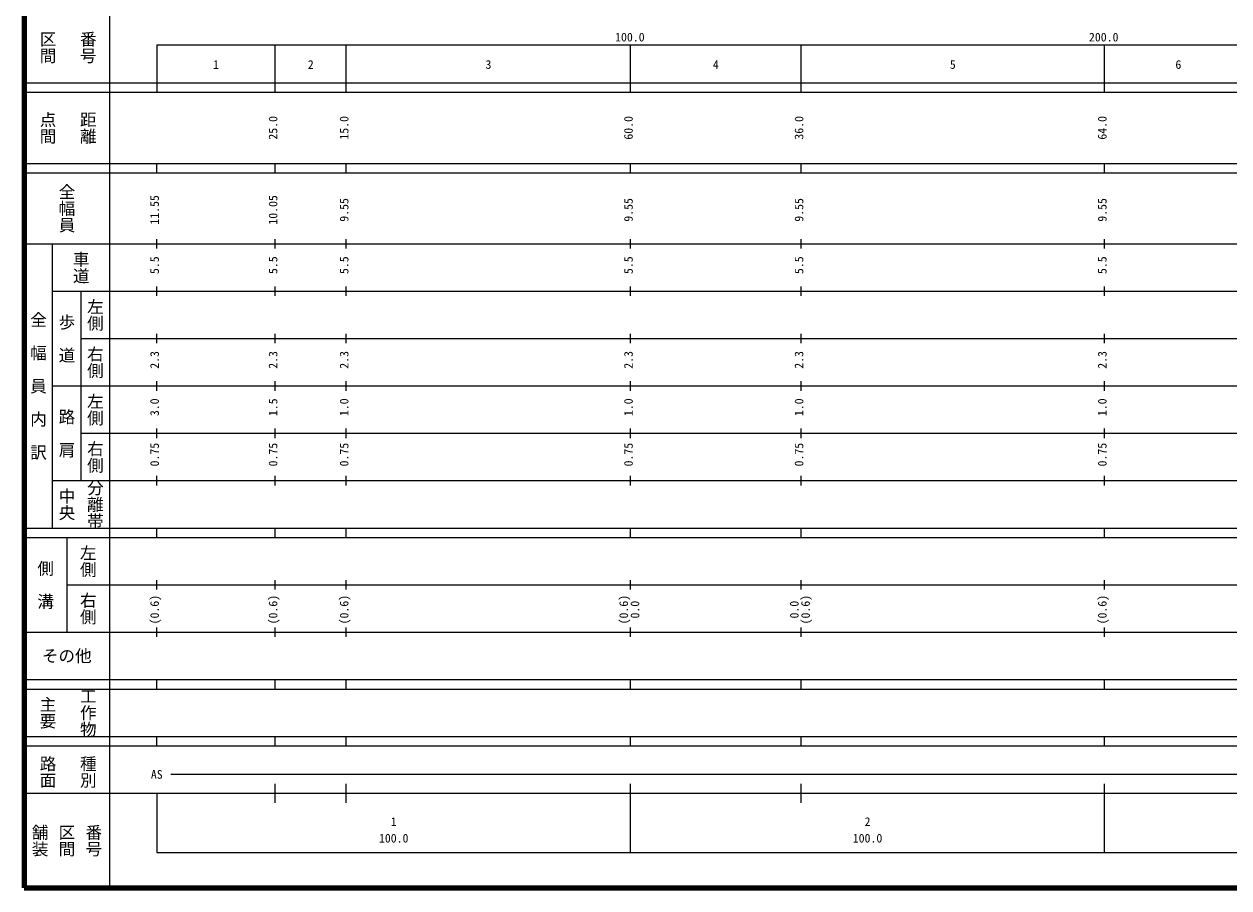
# Model space of a CAD drawing. Units: millimetres on the paper, enlarged 1000 times. Extents: x 40000 to 680000, y 20000 to 380000.
# Drawn here: x 40000 to 294264, y 20000 to 202409 of the extents above; entities that cross this region are included whole.
import ezdxf
from ezdxf.enums import TextEntityAlignment as Align

# ---------------------------------------------------------------- set-up
doc = ezdxf.new("R2010")
doc.units = ezdxf.units.MM
doc.header["$LTSCALE"] = 1000
doc.layers.add('M-TTL', color=2, linetype='Continuous', lineweight=140)
doc.layers.add('M-TTL-BAND', color=7, linetype='Continuous', lineweight=25)
doc.styles.add('@ＭＳ ゴシック', font='')
doc.styles.add('ＭＳ ゴシック', font='')
doc.styles.get('@ＭＳ ゴシック').set_extended_font_data('@MS Gothic')
doc.styles.get('ＭＳ ゴシック').set_extended_font_data('MS Gothic')

msp = doc.modelspace()

# ---------------------------------------------------------------- linework, layer by layer
at = {"layer": 'M-TTL'}
for p, q in [((40000, 380000), (40000, 20000)), ((40000, 20000), (680000, 20000))]:
    msp.add_line(p, q, dxfattribs=at)
at = {"layer": 'M-TTL-BAND'}
for p, q in [((58000, 370000), (58000, 20000)), ((68000, 198000), (579000, 198000)), ((68000, 198000), (68000, 188000)), ((93000, 188000), (93000, 198000)), ((108000, 188000), (108000, 198000)), ((168000, 188000), (168000, 198000)), ((204000, 188000), (204000, 198000)), ((268000, 188000), (268000, 198000)), ((40000, 190000), (579000, 190000)), ((40000, 188000), (579000, 188000)), ((40000, 173000), (579000, 173000)), ((68000, 171000), (68000, 173000)), ((93000, 171000), (93000, 173000)), ((108000, 171000), (108000, 173000)), ((168000, 171000), (168000, 173000)), ((204000, 171000), (204000, 173000)), ((268000, 171000), (268000, 173000)), ((40000, 171000), (579000, 171000)), ((40000, 156000), (579000, 156000)), ((46000, 96000), (46000, 156000)), ((68000, 155000), (68000, 157000)), ((93000, 155000), (93000, 157000)), ((108000, 155000), (108000, 157000)), ((168000, 155000), (168000, 157000)), ((204000, 155000), (204000, 157000)), ((268000, 155000), (268000, 157000)), ((46000, 146000), (579000, 146000)), ((52000, 146000), (52000, 106000)), ((68000, 145000), (68000, 147000)), ((93000, 145000), (93000, 147000)), ((108000, 145000), (108000, 147000)), ((168000, 145000), (168000, 147000)), ((204000, 145000), (204000, 147000)), ((268000, 145000), (268000, 147000)), ((52000, 136000), (579000, 136000)), ((68000, 135000), (68000, 137000)), ((93000, 135000), (93000, 137000)), ((108000, 135000), (108000, 137000)), ((168000, 135000), (168000, 137000)), ((204000, 135000), (204000, 137000)), ((268000, 135000), (268000, 137000)), ((46000, 126000), (579000, 126000)), ((68000, 125000), (68000, 127000)), ((93000, 125000), (93000, 127000)), ((108000, 125000), (108000, 127000)), ((168000, 125000), (168000, 127000)), ((204000, 125000), (204000, 127000)), ((268000, 125000), (268000, 127000)), ((68000, 115000), (68000, 117000)), ((93000, 115000), (93000, 117000)), ((108000, 115000), (108000, 117000)), ((168000, 115000), (168000, 117000)), ((204000, 115000), (204000, 117000)), ((268000, 115000), (268000, 117000)), ((52000, 116000), (579000, 116000)), ((68000, 105000), (68000, 107000)), ((93000, 105000), (93000, 107000)), ((108000, 105000), (108000, 107000)), ((168000, 105000), (168000, 107000)), ((204000, 105000), (204000, 107000)), ((268000, 105000), (268000, 107000)), ((46000, 106000), (579000, 106000)), ((40000, 96000), (579000, 96000)), ((68000, 94000), (68000, 96000)), ((93000, 94000), (93000, 96000)), ((108000, 94000), (108000, 96000)), ((168000, 94000), (168000, 96000)), ((204000, 94000), (204000, 96000)), ((268000, 94000), (268000, 96000)), ((40000, 94000), (579000, 94000)), ((49000, 94000), (49000, 74000)), ((49000, 84000), (579000, 84000)), ((68000, 83000), (68000, 85000)), ((93000, 83000), (93000, 85000)), ((108000, 83000), (108000, 85000)), ((168000, 83000), (168000, 85000)), ((204000, 83000), (204000, 85000)), ((268000, 83000), (268000, 85000)), ((40000, 74000), (579000, 74000)), ((68000, 73000), (68000, 75000)), ((93000, 73000), (93000, 75000)), ((108000, 73000), (108000, 75000)), ((168000, 73000), (168000, 75000)), ((204000, 73000), (204000, 75000)), ((268000, 73000), (268000, 75000)), ((40000, 64000), (579000, 64000)), ((68000, 62000), (68000, 64000)), ((93000, 62000), (93000, 64000)), ((108000, 62000), (108000, 64000)), ((168000, 62000), (168000, 64000)), ((204000, 62000), (204000, 64000)), ((268000, 62000), (268000, 64000)), ((40000, 62000), (579000, 62000)), ((40000, 52000), (579000, 52000)), ((68000, 50000), (68000, 52000)), ((93000, 50000), (93000, 52000)), ((108000, 50000), (108000, 52000)), ((168000, 50000), (168000, 52000)), ((204000, 50000), (204000, 52000)), ((268000, 50000), (268000, 52000)), ((40000, 50000), (579000, 50000)), ((71000, 44000), (565000, 44000)), ((93000, 38000), (93000, 42000)), ((108000, 38000), (108000, 42000)), ((168000, 27500), (168000, 42000)), ((204000, 38000), (204000, 42000)), ((268000, 27500), (268000, 42000)), ((40000, 40000), (579000, 40000)), ((68000, 40000), (68000, 27500)), ((68000, 27500), (579000, 27500))]:
    msp.add_line(p, q, dxfattribs=at)

# ---------------------------------------------------------------- texts
at = {"layer": 'M-TTL-BAND', "style": '@ＭＳ ゴシック'}
for s, p in [('区間', (45000, 197500)), ('番号', (53500, 197500)), ('点間', (45000, 180500)), ('距離', (53500, 180500)), ('全幅員', (49000, 163500)), ('車道', (52000, 151000)), ('左側', (55000, 141000)), ('全\u3000幅\u3000員\u3000内\u3000訳', (43000, 126000)), ('歩\u3000道', (49000, 136000)), ('右側', (55000, 131000)), ('左側', (55000, 121000)), ('路\u3000肩', (49000, 116000)), ('右側', (55000, 111000)), ('中央', (49000, 101000)), ('分離帯', (55000, 101000)), ('左側', (53500, 89000)), ('側\u3000溝', (44500, 84000)), ('右側', (53500, 79000)), ('工作物', (53500, 57000)), ('主要', (45000, 57000)), ('路面', (45000, 44500)), ('種別', (53500, 44500)), ('舗装', (43333, 30000)), ('区間', (49000, 30000)), ('番号', (54667, 30000))]:
    msp.add_text(s, height=2566, rotation=270, dxfattribs=at).set_placement(p, align=Align.MIDDLE_CENTER)
at = {"layer": 'M-TTL-BAND', "style": 'ＭＳ ゴシック'}
for s, p in [('100.0', (167844, 198195)), ('200.0', (267844, 198195)), ('1', (80500, 192405)), ('2', (100500, 192405)), ('3', (138000, 192405)), ('4', (186000, 192405)), ('5', (236000, 192405)), ('6', (283600, 192405)), ('AS', (68000, 42500)), ('1', (118000, 32523)), ('2', (218000, 32523)), ('100.0', (118000, 29033)), ('100.0', (218000, 29033))]:
    msp.add_text(s, height=1833, dxfattribs=at).set_placement(p, align=Align.BOTTOM_CENTER)
for s, p in [('25.0', (94000, 180500)), ('15.0', (109000, 180500)), ('60.0', (169000, 180500)), ('36.0', (205000, 180500)), ('64.0', (269000, 180500)), ('11.55', (69000, 163174)), ('10.05', (94000, 163174)), ('9.55', (109000, 163174)), ('9.55', (169000, 163174)), ('9.55', (205000, 163174)), ('9.55', (269000, 163174)), ('5.5', (69000, 151500)), ('5.5', (94000, 151500)), ('5.5', (109000, 151500)), ('5.5', (169000, 151500)), ('5.5', (205000, 151500)), ('5.5', (269000, 151500)), ('2.3', (69000, 131500)), ('2.3', (94000, 131500)), ('2.3', (109000, 131500)), ('2.3', (169000, 131500)), ('2.3', (205000, 131500)), ('2.3', (269000, 131500)), ('3.0', (69000, 121500)), ('1.5', (94000, 121500)), ('1.0', (109000, 121500)), ('1.0', (169000, 121500)), ('1.0', (205000, 121500)), ('1.0', (269000, 121500)), ('0.75', (69000, 111500)), ('0.75', (94000, 111500)), ('0.75', (109000, 111500)), ('0.75', (169000, 111500)), ('0.75', (205000, 111500)), ('0.75', (269000, 111500)), ('(0.6)', (69000, 78764)), ('(0.6)', (94000, 78764)), ('(0.6)', (109000, 78764)), ('(0.6)', (168000, 78764)), ('(0.6)', (206370, 78764)), ('(0.6)', (269000, 78764)), ('0.0', (170370, 78764)), ('0.0', (204000, 78764))]:
    msp.add_text(s, height=1833, rotation=90, dxfattribs=at).set_placement(p, align=Align.BOTTOM_CENTER)
msp.add_text('その他', height=2566, dxfattribs=at).set_placement((49000, 69000), align=Align.MIDDLE_CENTER)

doc.saveas('drawing.dxf')
